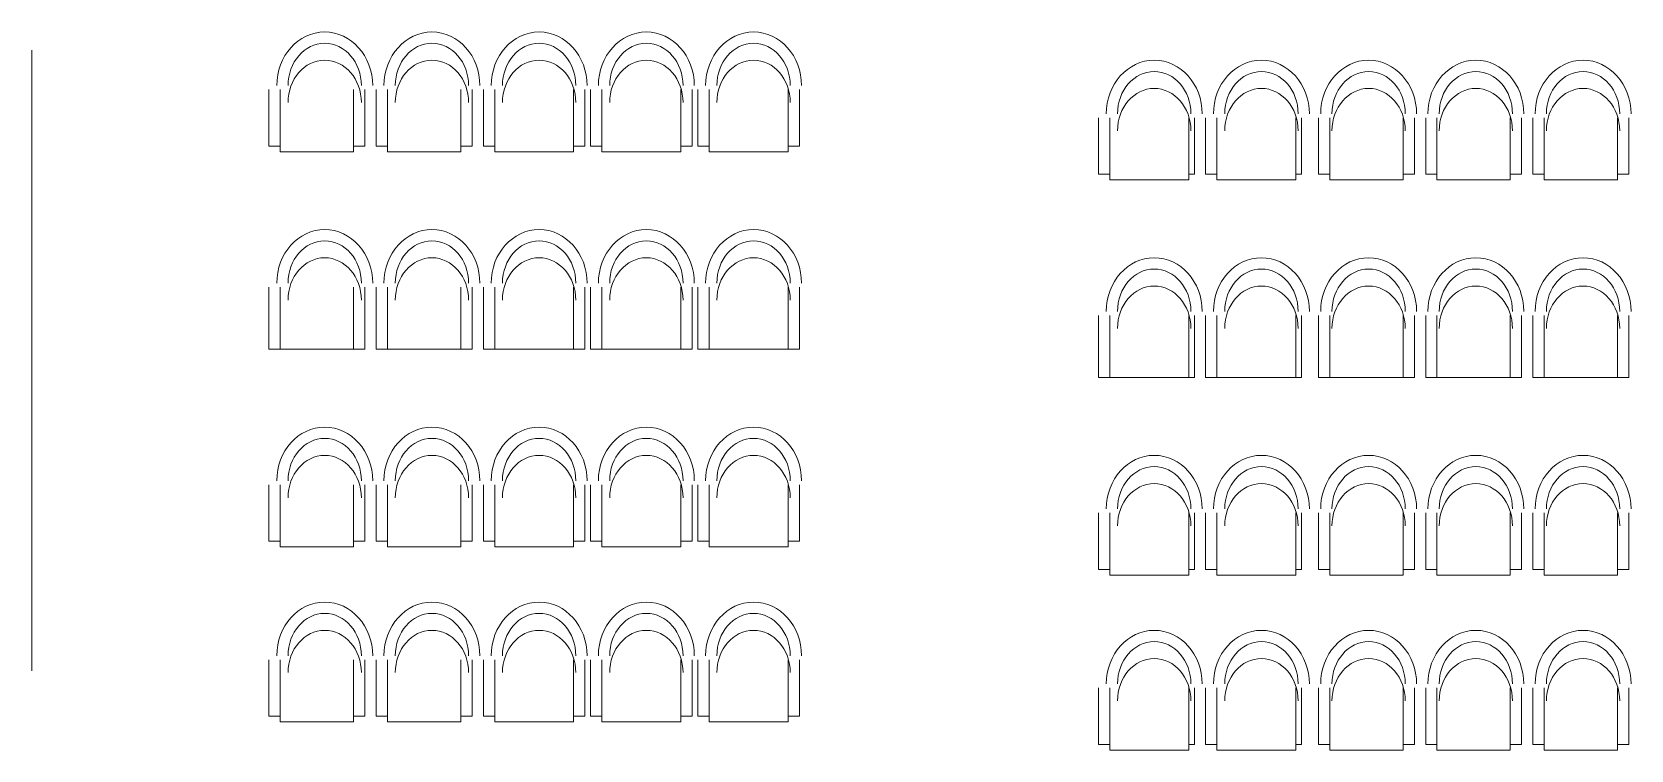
# Model space of a CAD drawing. Header units: inches. Extents: x 1969 to 240164, y 1364 to 46451.
# Drawn here: x 32163 to 33129, y 18284 to 18718 of the extents above; entities that cross this region are included whole.
import ezdxf

# ---------------------------------------------------------------- set-up
doc = ezdxf.new("R2010")
doc.units = ezdxf.units.IN
doc.header["$MEASUREMENT"] = 0
doc.layers.add('PDF_0', color=7, linetype='Continuous')

msp = doc.modelspace()

# ---------------------------------------------------------------- linework, layer by layer
at = {"layer": 'PDF_0', "lineweight": 0}
for points in [[(32163.48, 18707.06), (32163.48, 18332.1)], [(32306.64, 18683.2), (32306.64, 18649.11), (32313.46, 18649.11)], [(32357.77, 18683.2), (32357.77, 18645.7), (32313.46, 18645.7), (32313.46, 18683.2)], [(32364.59, 18683.2), (32364.59, 18649.11), (32357.77, 18649.11)], [(32371.41, 18683.2), (32371.41, 18649.11), (32378.22, 18649.11)], [(32422.54, 18683.2), (32422.54, 18645.7), (32378.22, 18645.7), (32378.22, 18683.2)], [(32429.36, 18683.2), (32429.36, 18649.11), (32422.54, 18649.11)], [(32436.17, 18683.2), (32436.17, 18649.11), (32442.99, 18649.11)], [(32490.71, 18683.2), (32490.71, 18645.7), (32442.99, 18645.7), (32442.99, 18683.2)], [(32497.53, 18683.2), (32497.53, 18649.11), (32490.71, 18649.11)], [(32500.94, 18683.2), (32500.94, 18649.11), (32507.76, 18649.11)], [(32555.48, 18683.2), (32555.48, 18645.7), (32507.76, 18645.7), (32507.76, 18683.2)], [(32562.3, 18683.2), (32562.3, 18649.11), (32555.48, 18649.11)], [(32565.7, 18683.2), (32565.7, 18649.11), (32572.52, 18649.11)], [(32620.24, 18683.2), (32620.24, 18645.7), (32572.52, 18645.7), (32572.52, 18683.2)], [(32627.06, 18683.2), (32627.06, 18649.11), (32620.24, 18649.11)], [(32807.72, 18666.16), (32807.72, 18632.07), (32814.54, 18632.07)], [(32862.26, 18666.16), (32862.26, 18628.66), (32814.54, 18628.66), (32814.54, 18666.16)], [(32865.67, 18666.16), (32865.67, 18632.07), (32862.26, 18632.07)], [(32872.49, 18666.16), (32872.49, 18632.07), (32879.31, 18632.07)], [(32927.03, 18666.16), (32927.03, 18628.66), (32879.31, 18628.66), (32879.31, 18666.16)], [(32930.44, 18666.16), (32930.44, 18632.07), (32927.03, 18632.07)], [(32940.66, 18666.16), (32940.66, 18632.07), (32947.48, 18632.07)], [(32991.79, 18666.16), (32991.79, 18628.66), (32947.48, 18628.66), (32947.48, 18666.16)], [(32998.61, 18666.16), (32998.61, 18632.07), (32991.79, 18632.07)], [(33005.43, 18666.16), (33005.43, 18632.07), (33012.24, 18632.07)], [(33056.56, 18666.16), (33056.56, 18628.66), (33012.24, 18628.66), (33012.24, 18666.16)], [(33063.38, 18666.16), (33063.38, 18632.07), (33056.56, 18632.07)], [(33070.19, 18666.16), (33070.19, 18632.07), (33077.01, 18632.07)], [(33121.32, 18666.16), (33121.32, 18628.66), (33077.01, 18628.66), (33077.01, 18666.16)], [(33128.14, 18666.16), (33128.14, 18632.07), (33121.32, 18632.07)], [(32306.64, 18563.9), (32306.64, 18526.4), (32313.46, 18526.4)], [(32357.77, 18563.9), (32357.77, 18526.4), (32313.46, 18526.4), (32313.46, 18563.9)], [(32364.59, 18563.9), (32364.59, 18526.4), (32357.77, 18526.4)], [(32371.41, 18563.9), (32371.41, 18526.4), (32378.22, 18526.4)], [(32422.54, 18563.9), (32422.54, 18526.4), (32378.22, 18526.4), (32378.22, 18563.9)], [(32429.36, 18563.9), (32429.36, 18526.4), (32422.54, 18526.4)], [(32436.17, 18563.9), (32436.17, 18526.4), (32442.99, 18526.4)], [(32490.71, 18563.9), (32490.71, 18526.4), (32442.99, 18526.4), (32442.99, 18563.9)], [(32497.53, 18563.9), (32497.53, 18526.4), (32490.71, 18526.4)], [(32500.94, 18563.9), (32500.94, 18526.4), (32507.76, 18526.4)], [(32555.48, 18563.9), (32555.48, 18526.4), (32507.76, 18526.4), (32507.76, 18563.9)], [(32562.3, 18563.9), (32562.3, 18526.4), (32555.48, 18526.4)], [(32565.7, 18563.9), (32565.7, 18526.4), (32572.52, 18526.4)], [(32620.24, 18563.9), (32620.24, 18526.4), (32572.52, 18526.4), (32572.52, 18563.9)], [(32627.06, 18563.9), (32627.06, 18526.4), (32620.24, 18526.4)], [(32807.72, 18546.85), (32807.72, 18509.36), (32814.54, 18509.36)], [(32862.26, 18546.85), (32862.26, 18509.36), (32814.54, 18509.36), (32814.54, 18546.85)], [(32865.67, 18546.85), (32865.67, 18509.36), (32862.26, 18509.36)], [(32872.49, 18546.85), (32872.49, 18509.36), (32879.31, 18509.36)], [(32927.03, 18546.85), (32927.03, 18509.36), (32879.31, 18509.36), (32879.31, 18546.85)], [(32930.44, 18546.85), (32930.44, 18509.36), (32927.03, 18509.36)], [(32940.66, 18546.85), (32940.66, 18509.36), (32947.48, 18509.36)], [(32991.79, 18546.85), (32991.79, 18509.36), (32947.48, 18509.36), (32947.48, 18546.85)], [(32998.61, 18546.85), (32998.61, 18509.36), (32991.79, 18509.36)], [(33005.43, 18546.85), (33005.43, 18509.36), (33012.24, 18509.36)], [(33056.56, 18546.85), (33056.56, 18509.36), (33012.24, 18509.36), (33012.24, 18546.85)], [(33063.38, 18546.85), (33063.38, 18509.36), (33056.56, 18509.36)], [(33070.19, 18546.85), (33070.19, 18509.36), (33077.01, 18509.36)], [(33121.32, 18546.85), (33121.32, 18509.36), (33077.01, 18509.36), (33077.01, 18546.85)], [(33128.14, 18546.85), (33128.14, 18509.36), (33121.32, 18509.36)], [(32306.64, 18444.59), (32306.64, 18410.5), (32313.46, 18410.5)], [(32357.77, 18444.59), (32357.77, 18407.09), (32313.46, 18407.09), (32313.46, 18444.59)], [(32364.59, 18444.59), (32364.59, 18410.5), (32357.77, 18410.5)], [(32371.41, 18444.59), (32371.41, 18410.5), (32378.22, 18410.5)], [(32422.54, 18444.59), (32422.54, 18407.09), (32378.22, 18407.09), (32378.22, 18444.59)], [(32429.36, 18444.59), (32429.36, 18410.5), (32422.54, 18410.5)], [(32436.17, 18444.59), (32436.17, 18410.5), (32442.99, 18410.5)], [(32490.71, 18444.59), (32490.71, 18407.09), (32442.99, 18407.09), (32442.99, 18444.59)], [(32497.53, 18444.59), (32497.53, 18410.5), (32490.71, 18410.5)], [(32500.94, 18444.59), (32500.94, 18410.5), (32507.76, 18410.5)], [(32555.48, 18444.59), (32555.48, 18407.09), (32507.76, 18407.09), (32507.76, 18444.59)], [(32562.3, 18444.59), (32562.3, 18410.5), (32555.48, 18410.5)], [(32565.7, 18444.59), (32565.7, 18410.5), (32572.52, 18410.5)], [(32620.24, 18444.59), (32620.24, 18407.09), (32572.52, 18407.09), (32572.52, 18444.59)], [(32627.06, 18444.59), (32627.06, 18410.5), (32620.24, 18410.5)], [(32807.72, 18427.55), (32807.72, 18393.46), (32814.54, 18393.46)], [(32862.26, 18427.55), (32862.26, 18390.05), (32814.54, 18390.05), (32814.54, 18427.55)], [(32865.67, 18427.55), (32865.67, 18393.46), (32862.26, 18393.46)], [(32872.49, 18427.55), (32872.49, 18393.46), (32879.31, 18393.46)], [(32927.03, 18427.55), (32927.03, 18390.05), (32879.31, 18390.05), (32879.31, 18427.55)], [(32930.44, 18427.55), (32930.44, 18393.46), (32927.03, 18393.46)], [(32940.66, 18427.55), (32940.66, 18393.46), (32947.48, 18393.46)], [(32991.79, 18427.55), (32991.79, 18390.05), (32947.48, 18390.05), (32947.48, 18427.55)], [(32998.61, 18427.55), (32998.61, 18393.46), (32991.79, 18393.46)], [(33005.43, 18427.55), (33005.43, 18393.46), (33012.24, 18393.46)], [(33056.56, 18427.55), (33056.56, 18390.05), (33012.24, 18390.05), (33012.24, 18427.55)], [(33063.38, 18427.55), (33063.38, 18393.46), (33056.56, 18393.46)], [(33070.19, 18427.55), (33070.19, 18393.46), (33077.01, 18393.46)], [(33121.32, 18427.55), (33121.32, 18390.05), (33077.01, 18390.05), (33077.01, 18427.55)], [(33128.14, 18427.55), (33128.14, 18393.46), (33121.32, 18393.46)], [(32306.64, 18338.92), (32306.64, 18304.83), (32313.46, 18304.83)], [(32357.77, 18338.92), (32357.77, 18301.42), (32313.46, 18301.42), (32313.46, 18338.92)], [(32364.59, 18338.92), (32364.59, 18304.83), (32357.77, 18304.83)], [(32371.41, 18338.92), (32371.41, 18304.83), (32378.22, 18304.83)], [(32422.54, 18338.92), (32422.54, 18301.42), (32378.22, 18301.42), (32378.22, 18338.92)], [(32429.36, 18338.92), (32429.36, 18304.83), (32422.54, 18304.83)], [(32436.17, 18338.92), (32436.17, 18304.83), (32442.99, 18304.83)], [(32490.71, 18338.92), (32490.71, 18301.42), (32442.99, 18301.42), (32442.99, 18338.92)], [(32497.53, 18338.92), (32497.53, 18304.83), (32490.71, 18304.83)], [(32500.94, 18338.92), (32500.94, 18304.83), (32507.76, 18304.83)], [(32555.48, 18338.92), (32555.48, 18301.42), (32507.76, 18301.42), (32507.76, 18338.92)], [(32562.3, 18338.92), (32562.3, 18304.83), (32555.48, 18304.83)], [(32565.7, 18338.92), (32565.7, 18304.83), (32572.52, 18304.83)], [(32620.24, 18338.92), (32620.24, 18301.42), (32572.52, 18301.42), (32572.52, 18338.92)], [(32627.06, 18338.92), (32627.06, 18304.83), (32620.24, 18304.83)], [(32807.72, 18321.88), (32807.72, 18287.79), (32814.54, 18287.79)], [(32862.26, 18321.88), (32862.26, 18284.38), (32814.54, 18284.38), (32814.54, 18321.88)], [(32865.67, 18321.88), (32865.67, 18287.79), (32862.26, 18287.79)], [(32872.49, 18321.88), (32872.49, 18287.79), (32879.31, 18287.79)], [(32927.03, 18321.88), (32927.03, 18284.38), (32879.31, 18284.38), (32879.31, 18321.88)], [(32930.44, 18321.88), (32930.44, 18287.79), (32927.03, 18287.79)], [(32940.66, 18321.88), (32940.66, 18287.79), (32947.48, 18287.79)], [(32991.79, 18321.88), (32991.79, 18284.38), (32947.48, 18284.38), (32947.48, 18321.88)], [(32998.61, 18321.88), (32998.61, 18287.79), (32991.79, 18287.79)], [(33005.43, 18321.88), (33005.43, 18287.79), (33012.24, 18287.79)], [(33056.56, 18321.88), (33056.56, 18284.38), (33012.24, 18284.38), (33012.24, 18321.88)], [(33063.38, 18321.88), (33063.38, 18287.79), (33056.56, 18287.79)], [(33070.19, 18321.88), (33070.19, 18287.79), (33077.01, 18287.79)], [(33121.32, 18321.88), (33121.32, 18284.38), (33077.01, 18284.38), (33077.01, 18321.88)], [(33128.14, 18321.88), (33128.14, 18287.79), (33121.32, 18287.79)]]:
    msp.add_lwpolyline(points, dxfattribs=at)
for points in [[(32340.32, 18717.99), (32324.32, 18717.99), (32311.35, 18703.49), (32311.35, 18685.61)], [(32369.3, 18685.61), (32369.3, 18703.49), (32356.33, 18717.99), (32340.32, 18717.99)], [(32405.09, 18717.99), (32389.09, 18717.99), (32376.12, 18703.49), (32376.12, 18685.61)], [(32434.07, 18685.61), (32434.07, 18703.49), (32421.09, 18717.99), (32405.09, 18717.99)], [(32469.86, 18717.99), (32453.86, 18717.99), (32440.89, 18703.49), (32440.89, 18685.61)], [(32498.84, 18685.61), (32498.84, 18703.49), (32485.86, 18717.99), (32469.86, 18717.99)], [(32534.63, 18717.99), (32518.63, 18717.99), (32505.66, 18703.49), (32505.66, 18685.61)], [(32563.6, 18685.61), (32563.6, 18703.49), (32550.63, 18717.99), (32534.63, 18717.99)], [(32599.4, 18717.99), (32583.39, 18717.99), (32570.42, 18703.49), (32570.42, 18685.61)], [(32628.37, 18685.61), (32628.37, 18703.49), (32615.4, 18717.99), (32599.4, 18717.99)], [(32340.32, 18711.18), (32328.09, 18711.18), (32318.17, 18699.73), (32318.17, 18685.61)], [(32362.48, 18685.61), (32362.48, 18699.73), (32352.56, 18711.18), (32340.32, 18711.18)], [(32405.09, 18711.18), (32392.86, 18711.18), (32382.94, 18699.73), (32382.94, 18685.61)], [(32427.25, 18685.61), (32427.25, 18699.73), (32417.33, 18711.18), (32405.09, 18711.18)], [(32469.86, 18711.18), (32457.62, 18711.18), (32447.7, 18699.73), (32447.7, 18685.61)], [(32492.02, 18685.61), (32492.02, 18699.73), (32482.1, 18711.18), (32469.86, 18711.18)], [(32534.63, 18711.18), (32522.39, 18711.18), (32512.47, 18699.73), (32512.47, 18685.61)], [(32556.79, 18685.61), (32556.79, 18699.73), (32546.87, 18711.18), (32534.63, 18711.18)], [(32599.4, 18711.18), (32587.16, 18711.18), (32577.24, 18699.73), (32577.24, 18685.61)], [(32621.55, 18685.61), (32621.55, 18699.73), (32611.63, 18711.18), (32599.4, 18711.18)], [(32340.32, 18700.95), (32328.09, 18700.95), (32318.17, 18689.5), (32318.17, 18675.38)], [(32362.48, 18675.38), (32362.48, 18689.5), (32352.56, 18700.95), (32340.32, 18700.95)], [(32405.09, 18700.95), (32392.86, 18700.95), (32382.94, 18689.5), (32382.94, 18675.38)], [(32427.25, 18675.38), (32427.25, 18689.5), (32417.33, 18700.95), (32405.09, 18700.95)], [(32469.86, 18700.95), (32457.62, 18700.95), (32447.7, 18689.5), (32447.7, 18675.38)], [(32492.02, 18675.38), (32492.02, 18689.5), (32482.1, 18700.95), (32469.86, 18700.95)], [(32534.63, 18700.95), (32522.39, 18700.95), (32512.47, 18689.5), (32512.47, 18675.38)], [(32556.79, 18675.38), (32556.79, 18689.5), (32546.87, 18700.95), (32534.63, 18700.95)], [(32599.4, 18700.95), (32587.16, 18700.95), (32577.24, 18689.5), (32577.24, 18675.38)], [(32621.55, 18675.38), (32621.55, 18689.5), (32611.63, 18700.95), (32599.4, 18700.95)], [(32841.42, 18700.95), (32825.42, 18700.95), (32812.45, 18686.45), (32812.45, 18668.56)], [(32841.42, 18694.13), (32829.19, 18694.13), (32819.27, 18682.68), (32819.27, 18668.56)], [(32870.4, 18668.56), (32870.4, 18686.45), (32857.43, 18700.95), (32841.42, 18700.95)], [(32863.58, 18668.56), (32863.58, 18682.68), (32853.66, 18694.13), (32841.42, 18694.13)], [(32906.19, 18700.95), (32890.19, 18700.95), (32877.22, 18686.45), (32877.22, 18668.56)], [(32906.19, 18694.13), (32893.96, 18694.13), (32884.04, 18682.68), (32884.04, 18668.56)], [(32935.17, 18668.56), (32935.17, 18686.45), (32922.2, 18700.95), (32906.19, 18700.95)], [(32928.35, 18668.56), (32928.35, 18682.68), (32918.43, 18694.13), (32906.19, 18694.13)], [(32970.96, 18700.95), (32954.96, 18700.95), (32941.99, 18686.45), (32941.99, 18668.56)], [(32970.96, 18694.13), (32958.73, 18694.13), (32948.81, 18682.68), (32948.81, 18668.56)], [(32999.94, 18668.56), (32999.94, 18686.45), (32986.96, 18700.95), (32970.96, 18700.95)], [(32993.12, 18668.56), (32993.12, 18682.68), (32983.2, 18694.13), (32970.96, 18694.13)], [(33035.73, 18700.95), (33019.73, 18700.95), (33006.75, 18686.45), (33006.75, 18668.56)], [(33035.73, 18694.13), (33023.49, 18694.13), (33013.57, 18682.68), (33013.57, 18668.56)], [(33064.7, 18668.56), (33064.7, 18686.45), (33051.73, 18700.95), (33035.73, 18700.95)], [(33057.88, 18668.56), (33057.88, 18682.68), (33047.96, 18694.13), (33035.73, 18694.13)], [(33100.5, 18700.95), (33084.5, 18700.95), (33071.52, 18686.45), (33071.52, 18668.56)], [(33100.5, 18694.13), (33088.26, 18694.13), (33078.34, 18682.68), (33078.34, 18668.56)], [(33129.47, 18668.56), (33129.47, 18686.45), (33116.5, 18700.95), (33100.5, 18700.95)], [(33122.65, 18668.56), (33122.65, 18682.68), (33112.73, 18694.13), (33100.5, 18694.13)], [(32841.42, 18683.9), (32829.19, 18683.9), (32819.27, 18672.46), (32819.27, 18658.34)], [(32863.58, 18658.34), (32863.58, 18672.46), (32853.66, 18683.9), (32841.42, 18683.9)], [(32906.19, 18683.9), (32893.96, 18683.9), (32884.04, 18672.46), (32884.04, 18658.34)], [(32928.35, 18658.34), (32928.35, 18672.46), (32918.43, 18683.9), (32906.19, 18683.9)], [(32970.96, 18683.9), (32958.73, 18683.9), (32948.81, 18672.46), (32948.81, 18658.34)], [(32993.12, 18658.34), (32993.12, 18672.46), (32983.2, 18683.9), (32970.96, 18683.9)], [(33035.73, 18683.9), (33023.49, 18683.9), (33013.57, 18672.46), (33013.57, 18658.34)], [(33057.88, 18658.34), (33057.88, 18672.46), (33047.96, 18683.9), (33035.73, 18683.9)], [(33100.5, 18683.9), (33088.26, 18683.9), (33078.34, 18672.46), (33078.34, 18658.34)], [(33122.65, 18658.34), (33122.65, 18672.46), (33112.73, 18683.9), (33100.5, 18683.9)], [(32340.32, 18598.68), (32324.32, 18598.68), (32311.35, 18584.18), (32311.35, 18566.3)], [(32369.3, 18566.3), (32369.3, 18584.18), (32356.33, 18598.68), (32340.32, 18598.68)], [(32405.09, 18598.68), (32389.09, 18598.68), (32376.12, 18584.18), (32376.12, 18566.3)], [(32434.07, 18566.3), (32434.07, 18584.18), (32421.09, 18598.68), (32405.09, 18598.68)], [(32469.86, 18598.68), (32453.86, 18598.68), (32440.89, 18584.18), (32440.89, 18566.3)], [(32498.84, 18566.3), (32498.84, 18584.18), (32485.86, 18598.68), (32469.86, 18598.68)], [(32534.63, 18598.68), (32518.63, 18598.68), (32505.66, 18584.18), (32505.66, 18566.3)], [(32563.6, 18566.3), (32563.6, 18584.18), (32550.63, 18598.68), (32534.63, 18598.68)], [(32599.4, 18598.68), (32583.39, 18598.68), (32570.42, 18584.18), (32570.42, 18566.3)], [(32628.37, 18566.3), (32628.37, 18584.18), (32615.4, 18598.68), (32599.4, 18598.68)], [(32340.32, 18591.87), (32328.09, 18591.87), (32318.17, 18580.42), (32318.17, 18566.3)], [(32362.48, 18566.3), (32362.48, 18580.42), (32352.56, 18591.87), (32340.32, 18591.87)], [(32405.09, 18591.87), (32392.86, 18591.87), (32382.94, 18580.42), (32382.94, 18566.3)], [(32427.25, 18566.3), (32427.25, 18580.42), (32417.33, 18591.87), (32405.09, 18591.87)], [(32469.86, 18591.87), (32457.62, 18591.87), (32447.7, 18580.42), (32447.7, 18566.3)], [(32492.02, 18566.3), (32492.02, 18580.42), (32482.1, 18591.87), (32469.86, 18591.87)], [(32534.63, 18591.87), (32522.39, 18591.87), (32512.47, 18580.42), (32512.47, 18566.3)], [(32556.79, 18566.3), (32556.79, 18580.42), (32546.87, 18591.87), (32534.63, 18591.87)], [(32599.4, 18591.87), (32587.16, 18591.87), (32577.24, 18580.42), (32577.24, 18566.3)], [(32621.55, 18566.3), (32621.55, 18580.42), (32611.63, 18591.87), (32599.4, 18591.87)], [(32340.32, 18581.64), (32328.09, 18581.64), (32318.17, 18570.19), (32318.17, 18556.07)], [(32362.48, 18556.07), (32362.48, 18570.19), (32352.56, 18581.64), (32340.32, 18581.64)], [(32405.09, 18581.64), (32392.86, 18581.64), (32382.94, 18570.19), (32382.94, 18556.07)], [(32427.25, 18556.07), (32427.25, 18570.19), (32417.33, 18581.64), (32405.09, 18581.64)], [(32469.86, 18581.64), (32457.62, 18581.64), (32447.7, 18570.19), (32447.7, 18556.07)], [(32492.02, 18556.07), (32492.02, 18570.19), (32482.1, 18581.64), (32469.86, 18581.64)], [(32534.63, 18581.64), (32522.39, 18581.64), (32512.47, 18570.19), (32512.47, 18556.07)], [(32556.79, 18556.07), (32556.79, 18570.19), (32546.87, 18581.64), (32534.63, 18581.64)], [(32599.4, 18581.64), (32587.16, 18581.64), (32577.24, 18570.19), (32577.24, 18556.07)], [(32621.55, 18556.07), (32621.55, 18570.19), (32611.63, 18581.64), (32599.4, 18581.64)], [(32841.42, 18581.64), (32825.42, 18581.64), (32812.45, 18567.14), (32812.45, 18549.25)], [(32870.4, 18549.25), (32870.4, 18567.14), (32857.43, 18581.64), (32841.42, 18581.64)], [(32906.19, 18581.64), (32890.19, 18581.64), (32877.22, 18567.14), (32877.22, 18549.25)], [(32935.17, 18549.25), (32935.17, 18567.14), (32922.2, 18581.64), (32906.19, 18581.64)], [(32970.96, 18581.64), (32954.96, 18581.64), (32941.99, 18567.14), (32941.99, 18549.25)], [(32999.94, 18549.25), (32999.94, 18567.14), (32986.96, 18581.64), (32970.96, 18581.64)], [(33035.73, 18581.64), (33019.73, 18581.64), (33006.75, 18567.14), (33006.75, 18549.25)], [(33064.7, 18549.25), (33064.7, 18567.14), (33051.73, 18581.64), (33035.73, 18581.64)], [(33100.5, 18581.64), (33084.5, 18581.64), (33071.52, 18567.14), (33071.52, 18549.25)], [(33129.47, 18549.25), (33129.47, 18567.14), (33116.5, 18581.64), (33100.5, 18581.64)], [(32841.42, 18574.82), (32829.19, 18574.82), (32819.27, 18563.37), (32819.27, 18549.25)], [(32863.58, 18549.25), (32863.58, 18563.37), (32853.66, 18574.82), (32841.42, 18574.82)], [(32906.19, 18574.82), (32893.96, 18574.82), (32884.04, 18563.37), (32884.04, 18549.25)], [(32928.35, 18549.25), (32928.35, 18563.37), (32918.43, 18574.82), (32906.19, 18574.82)], [(32970.96, 18574.82), (32958.73, 18574.82), (32948.81, 18563.37), (32948.81, 18549.25)], [(32993.12, 18549.25), (32993.12, 18563.37), (32983.2, 18574.82), (32970.96, 18574.82)], [(33035.73, 18574.82), (33023.49, 18574.82), (33013.57, 18563.37), (33013.57, 18549.25)], [(33057.88, 18549.25), (33057.88, 18563.37), (33047.96, 18574.82), (33035.73, 18574.82)], [(33100.5, 18574.82), (33088.26, 18574.82), (33078.34, 18563.37), (33078.34, 18549.25)], [(33122.65, 18549.25), (33122.65, 18563.37), (33112.73, 18574.82), (33100.5, 18574.82)], [(32841.42, 18564.59), (32829.19, 18564.59), (32819.27, 18553.15), (32819.27, 18539.03)], [(32863.58, 18539.03), (32863.58, 18553.15), (32853.66, 18564.59), (32841.42, 18564.59)], [(32906.19, 18564.59), (32893.96, 18564.59), (32884.04, 18553.15), (32884.04, 18539.03)], [(32928.35, 18539.03), (32928.35, 18553.15), (32918.43, 18564.59), (32906.19, 18564.59)], [(32970.96, 18564.59), (32958.73, 18564.59), (32948.81, 18553.15), (32948.81, 18539.03)], [(32993.12, 18539.03), (32993.12, 18553.15), (32983.2, 18564.59), (32970.96, 18564.59)], [(33035.73, 18564.59), (33023.49, 18564.59), (33013.57, 18553.15), (33013.57, 18539.03)], [(33057.88, 18539.03), (33057.88, 18553.15), (33047.96, 18564.59), (33035.73, 18564.59)], [(33100.5, 18564.59), (33088.26, 18564.59), (33078.34, 18553.15), (33078.34, 18539.03)], [(33122.65, 18539.03), (33122.65, 18553.15), (33112.73, 18564.59), (33100.5, 18564.59)], [(32340.32, 18479.37), (32324.32, 18479.37), (32311.35, 18464.87), (32311.35, 18446.99)], [(32340.32, 18472.56), (32328.09, 18472.56), (32318.17, 18461.11), (32318.17, 18446.99)], [(32369.3, 18446.99), (32369.3, 18464.87), (32356.33, 18479.37), (32340.32, 18479.37)], [(32362.48, 18446.99), (32362.48, 18461.11), (32352.56, 18472.56), (32340.32, 18472.56)], [(32405.09, 18479.37), (32389.09, 18479.37), (32376.12, 18464.87), (32376.12, 18446.99)], [(32405.09, 18472.56), (32392.86, 18472.56), (32382.94, 18461.11), (32382.94, 18446.99)], [(32434.07, 18446.99), (32434.07, 18464.87), (32421.09, 18479.37), (32405.09, 18479.37)], [(32427.25, 18446.99), (32427.25, 18461.11), (32417.33, 18472.56), (32405.09, 18472.56)], [(32469.86, 18479.37), (32453.86, 18479.37), (32440.89, 18464.87), (32440.89, 18446.99)], [(32469.86, 18472.56), (32457.62, 18472.56), (32447.7, 18461.11), (32447.7, 18446.99)], [(32498.84, 18446.99), (32498.84, 18464.87), (32485.86, 18479.37), (32469.86, 18479.37)], [(32492.02, 18446.99), (32492.02, 18461.11), (32482.1, 18472.56), (32469.86, 18472.56)], [(32534.63, 18479.37), (32518.63, 18479.37), (32505.66, 18464.87), (32505.66, 18446.99)], [(32534.63, 18472.56), (32522.39, 18472.56), (32512.47, 18461.11), (32512.47, 18446.99)], [(32563.6, 18446.99), (32563.6, 18464.87), (32550.63, 18479.37), (32534.63, 18479.37)], [(32556.79, 18446.99), (32556.79, 18461.11), (32546.87, 18472.56), (32534.63, 18472.56)], [(32599.4, 18479.37), (32583.39, 18479.37), (32570.42, 18464.87), (32570.42, 18446.99)], [(32599.4, 18472.56), (32587.16, 18472.56), (32577.24, 18461.11), (32577.24, 18446.99)], [(32628.37, 18446.99), (32628.37, 18464.87), (32615.4, 18479.37), (32599.4, 18479.37)], [(32621.55, 18446.99), (32621.55, 18461.11), (32611.63, 18472.56), (32599.4, 18472.56)], [(32340.32, 18462.33), (32328.09, 18462.33), (32318.17, 18450.88), (32318.17, 18436.76)], [(32362.48, 18436.76), (32362.48, 18450.88), (32352.56, 18462.33), (32340.32, 18462.33)], [(32405.09, 18462.33), (32392.86, 18462.33), (32382.94, 18450.88), (32382.94, 18436.76)], [(32427.25, 18436.76), (32427.25, 18450.88), (32417.33, 18462.33), (32405.09, 18462.33)], [(32469.86, 18462.33), (32457.62, 18462.33), (32447.7, 18450.88), (32447.7, 18436.76)], [(32492.02, 18436.76), (32492.02, 18450.88), (32482.1, 18462.33), (32469.86, 18462.33)], [(32534.63, 18462.33), (32522.39, 18462.33), (32512.47, 18450.88), (32512.47, 18436.76)], [(32556.79, 18436.76), (32556.79, 18450.88), (32546.87, 18462.33), (32534.63, 18462.33)], [(32599.4, 18462.33), (32587.16, 18462.33), (32577.24, 18450.88), (32577.24, 18436.76)], [(32621.55, 18436.76), (32621.55, 18450.88), (32611.63, 18462.33), (32599.4, 18462.33)], [(32841.42, 18462.33), (32825.42, 18462.33), (32812.45, 18447.83), (32812.45, 18429.95)], [(32870.4, 18429.95), (32870.4, 18447.83), (32857.43, 18462.33), (32841.42, 18462.33)], [(32906.19, 18462.33), (32890.19, 18462.33), (32877.22, 18447.83), (32877.22, 18429.95)], [(32935.17, 18429.95), (32935.17, 18447.83), (32922.2, 18462.33), (32906.19, 18462.33)], [(32970.96, 18462.33), (32954.96, 18462.33), (32941.99, 18447.83), (32941.99, 18429.95)], [(32999.94, 18429.95), (32999.94, 18447.83), (32986.96, 18462.33), (32970.96, 18462.33)], [(33035.73, 18462.33), (33019.73, 18462.33), (33006.75, 18447.83), (33006.75, 18429.95)], [(33064.7, 18429.95), (33064.7, 18447.83), (33051.73, 18462.33), (33035.73, 18462.33)], [(33100.5, 18462.33), (33084.5, 18462.33), (33071.52, 18447.83), (33071.52, 18429.95)], [(33129.47, 18429.95), (33129.47, 18447.83), (33116.5, 18462.33), (33100.5, 18462.33)], [(32841.42, 18455.51), (32829.19, 18455.51), (32819.27, 18444.07), (32819.27, 18429.95)], [(32863.58, 18429.95), (32863.58, 18444.07), (32853.66, 18455.51), (32841.42, 18455.51)], [(32906.19, 18455.51), (32893.96, 18455.51), (32884.04, 18444.07), (32884.04, 18429.95)], [(32928.35, 18429.95), (32928.35, 18444.07), (32918.43, 18455.51), (32906.19, 18455.51)], [(32970.96, 18455.51), (32958.73, 18455.51), (32948.81, 18444.07), (32948.81, 18429.95)], [(32993.12, 18429.95), (32993.12, 18444.07), (32983.2, 18455.51), (32970.96, 18455.51)], [(33035.73, 18455.51), (33023.49, 18455.51), (33013.57, 18444.07), (33013.57, 18429.95)], [(33057.88, 18429.95), (33057.88, 18444.07), (33047.96, 18455.51), (33035.73, 18455.51)], [(33100.5, 18455.51), (33088.26, 18455.51), (33078.34, 18444.07), (33078.34, 18429.95)], [(33122.65, 18429.95), (33122.65, 18444.07), (33112.73, 18455.51), (33100.5, 18455.51)], [(32841.42, 18445.28), (32829.19, 18445.28), (32819.27, 18433.84), (32819.27, 18419.72)], [(32863.58, 18419.72), (32863.58, 18433.84), (32853.66, 18445.28), (32841.42, 18445.28)], [(32906.19, 18445.28), (32893.96, 18445.28), (32884.04, 18433.84), (32884.04, 18419.72)], [(32928.35, 18419.72), (32928.35, 18433.84), (32918.43, 18445.28), (32906.19, 18445.28)], [(32970.96, 18445.28), (32958.73, 18445.28), (32948.81, 18433.84), (32948.81, 18419.72)], [(32993.12, 18419.72), (32993.12, 18433.84), (32983.2, 18445.28), (32970.96, 18445.28)], [(33035.73, 18445.28), (33023.49, 18445.28), (33013.57, 18433.84), (33013.57, 18419.72)], [(33057.88, 18419.72), (33057.88, 18433.84), (33047.96, 18445.28), (33035.73, 18445.28)], [(33100.5, 18445.28), (33088.26, 18445.28), (33078.34, 18433.84), (33078.34, 18419.72)], [(33122.65, 18419.72), (33122.65, 18433.84), (33112.73, 18445.28), (33100.5, 18445.28)], [(32340.32, 18373.7), (32324.32, 18373.7), (32311.35, 18359.2), (32311.35, 18341.32)], [(32369.3, 18341.32), (32369.3, 18359.2), (32356.33, 18373.7), (32340.32, 18373.7)], [(32405.09, 18373.7), (32389.09, 18373.7), (32376.12, 18359.2), (32376.12, 18341.32)], [(32434.07, 18341.32), (32434.07, 18359.2), (32421.09, 18373.7), (32405.09, 18373.7)], [(32469.86, 18373.7), (32453.86, 18373.7), (32440.89, 18359.2), (32440.89, 18341.32)], [(32498.84, 18341.32), (32498.84, 18359.2), (32485.86, 18373.7), (32469.86, 18373.7)], [(32534.63, 18373.7), (32518.63, 18373.7), (32505.66, 18359.2), (32505.66, 18341.32)], [(32563.6, 18341.32), (32563.6, 18359.2), (32550.63, 18373.7), (32534.63, 18373.7)], [(32599.4, 18373.7), (32583.39, 18373.7), (32570.42, 18359.2), (32570.42, 18341.32)], [(32628.37, 18341.32), (32628.37, 18359.2), (32615.4, 18373.7), (32599.4, 18373.7)], [(32340.32, 18366.88), (32328.09, 18366.88), (32318.17, 18355.44), (32318.17, 18341.32)], [(32362.48, 18341.32), (32362.48, 18355.44), (32352.56, 18366.88), (32340.32, 18366.88)], [(32405.09, 18366.88), (32392.86, 18366.88), (32382.94, 18355.44), (32382.94, 18341.32)], [(32427.25, 18341.32), (32427.25, 18355.44), (32417.33, 18366.88), (32405.09, 18366.88)], [(32469.86, 18366.88), (32457.62, 18366.88), (32447.7, 18355.44), (32447.7, 18341.32)], [(32492.02, 18341.32), (32492.02, 18355.44), (32482.1, 18366.88), (32469.86, 18366.88)], [(32534.63, 18366.88), (32522.39, 18366.88), (32512.47, 18355.44), (32512.47, 18341.32)], [(32556.79, 18341.32), (32556.79, 18355.44), (32546.87, 18366.88), (32534.63, 18366.88)], [(32599.4, 18366.88), (32587.16, 18366.88), (32577.24, 18355.44), (32577.24, 18341.32)], [(32621.55, 18341.32), (32621.55, 18355.44), (32611.63, 18366.88), (32599.4, 18366.88)], [(32340.32, 18356.65), (32328.09, 18356.65), (32318.17, 18345.21), (32318.17, 18331.09)], [(32362.48, 18331.09), (32362.48, 18345.21), (32352.56, 18356.65), (32340.32, 18356.65)], [(32405.09, 18356.65), (32392.86, 18356.65), (32382.94, 18345.21), (32382.94, 18331.09)], [(32427.25, 18331.09), (32427.25, 18345.21), (32417.33, 18356.65), (32405.09, 18356.65)], [(32469.86, 18356.65), (32457.62, 18356.65), (32447.7, 18345.21), (32447.7, 18331.09)], [(32492.02, 18331.09), (32492.02, 18345.21), (32482.1, 18356.65), (32469.86, 18356.65)], [(32534.63, 18356.65), (32522.39, 18356.65), (32512.47, 18345.21), (32512.47, 18331.09)], [(32556.79, 18331.09), (32556.79, 18345.21), (32546.87, 18356.65), (32534.63, 18356.65)], [(32599.4, 18356.65), (32587.16, 18356.65), (32577.24, 18345.21), (32577.24, 18331.09)], [(32621.55, 18331.09), (32621.55, 18345.21), (32611.63, 18356.65), (32599.4, 18356.65)], [(32841.42, 18356.65), (32825.42, 18356.65), (32812.45, 18342.16), (32812.45, 18324.27)], [(32870.4, 18324.27), (32870.4, 18342.16), (32857.43, 18356.65), (32841.42, 18356.65)], [(32906.19, 18356.65), (32890.19, 18356.65), (32877.22, 18342.16), (32877.22, 18324.27)], [(32935.17, 18324.27), (32935.17, 18342.16), (32922.2, 18356.65), (32906.19, 18356.65)], [(32970.96, 18356.65), (32954.96, 18356.65), (32941.99, 18342.16), (32941.99, 18324.27)], [(32999.94, 18324.27), (32999.94, 18342.16), (32986.96, 18356.65), (32970.96, 18356.65)], [(33035.73, 18356.65), (33019.73, 18356.65), (33006.75, 18342.16), (33006.75, 18324.27)], [(33064.7, 18324.27), (33064.7, 18342.16), (33051.73, 18356.65), (33035.73, 18356.65)], [(33100.5, 18356.65), (33084.5, 18356.65), (33071.52, 18342.16), (33071.52, 18324.27)], [(33129.47, 18324.27), (33129.47, 18342.16), (33116.5, 18356.65), (33100.5, 18356.65)], [(32841.42, 18349.84), (32829.19, 18349.84), (32819.27, 18338.39), (32819.27, 18324.27)], [(32863.58, 18324.27), (32863.58, 18338.39), (32853.66, 18349.84), (32841.42, 18349.84)], [(32906.19, 18349.84), (32893.96, 18349.84), (32884.04, 18338.39), (32884.04, 18324.27)], [(32928.35, 18324.27), (32928.35, 18338.39), (32918.43, 18349.84), (32906.19, 18349.84)], [(32970.96, 18349.84), (32958.73, 18349.84), (32948.81, 18338.39), (32948.81, 18324.27)], [(32993.12, 18324.27), (32993.12, 18338.39), (32983.2, 18349.84), (32970.96, 18349.84)], [(33035.73, 18349.84), (33023.49, 18349.84), (33013.57, 18338.39), (33013.57, 18324.27)], [(33057.88, 18324.27), (33057.88, 18338.39), (33047.96, 18349.84), (33035.73, 18349.84)], [(33100.5, 18349.84), (33088.26, 18349.84), (33078.34, 18338.39), (33078.34, 18324.27)], [(33122.65, 18324.27), (33122.65, 18338.39), (33112.73, 18349.84), (33100.5, 18349.84)], [(32841.42, 18339.61), (32829.19, 18339.61), (32819.27, 18328.16), (32819.27, 18314.04)], [(32863.58, 18314.04), (32863.58, 18328.16), (32853.66, 18339.61), (32841.42, 18339.61)], [(32906.19, 18339.61), (32893.96, 18339.61), (32884.04, 18328.16), (32884.04, 18314.04)], [(32928.35, 18314.04), (32928.35, 18328.16), (32918.43, 18339.61), (32906.19, 18339.61)], [(32970.96, 18339.61), (32958.73, 18339.61), (32948.81, 18328.16), (32948.81, 18314.04)], [(32993.12, 18314.04), (32993.12, 18328.16), (32983.2, 18339.61), (32970.96, 18339.61)], [(33035.73, 18339.61), (33023.49, 18339.61), (33013.57, 18328.16), (33013.57, 18314.04)], [(33057.88, 18314.04), (33057.88, 18328.16), (33047.96, 18339.61), (33035.73, 18339.61)], [(33100.5, 18339.61), (33088.26, 18339.61), (33078.34, 18328.16), (33078.34, 18314.04)], [(33122.65, 18314.04), (33122.65, 18328.16), (33112.73, 18339.61), (33100.5, 18339.61)]]:
    msp.add_open_spline(points, degree=3, dxfattribs=at)

doc.saveas('drawing.dxf')
